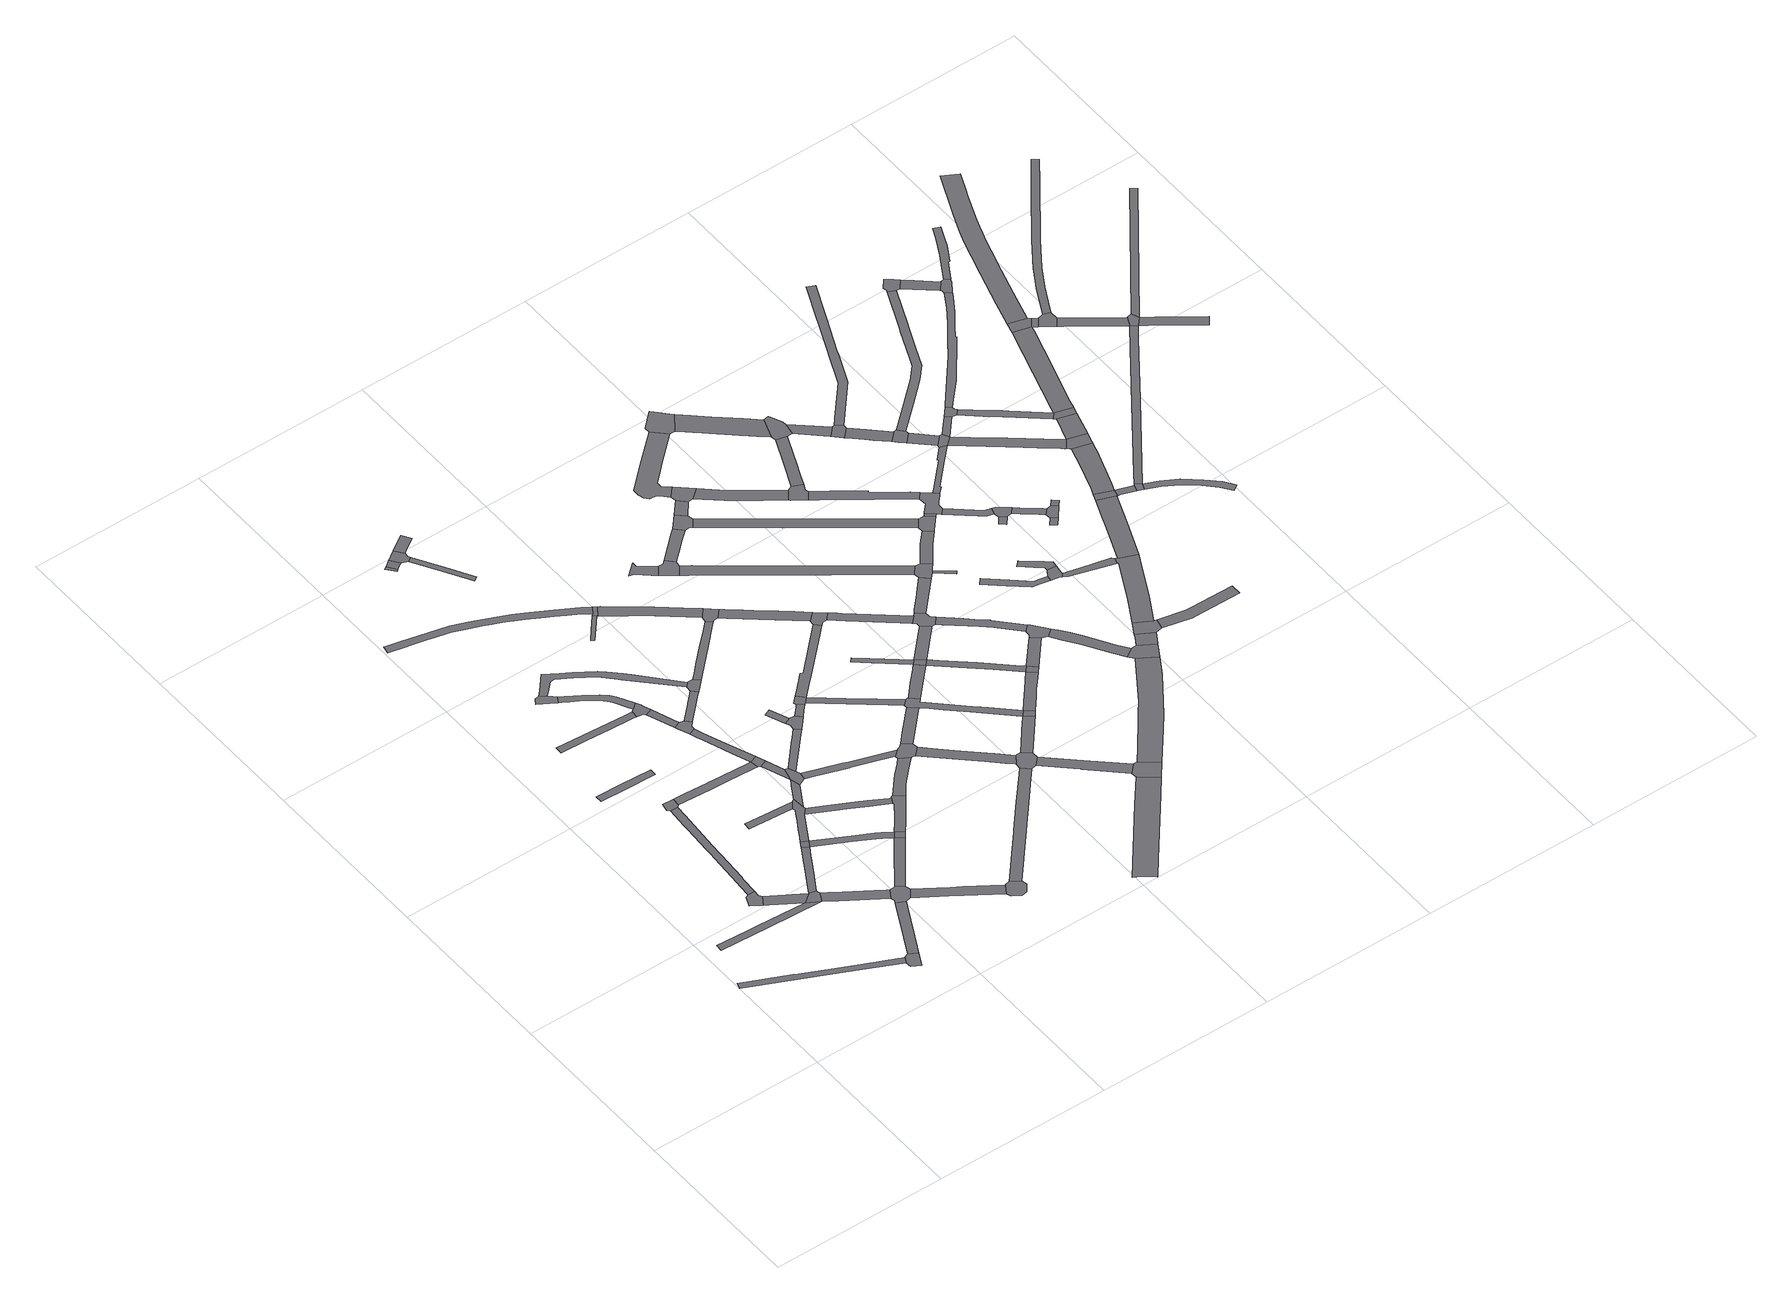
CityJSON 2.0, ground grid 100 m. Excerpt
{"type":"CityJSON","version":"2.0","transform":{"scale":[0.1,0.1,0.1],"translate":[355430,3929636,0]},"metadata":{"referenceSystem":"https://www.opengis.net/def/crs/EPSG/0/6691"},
"CityObjects":{
"road1":{"type":"Road","attributes":{"RoadStructureAttribute.sectionType":"1"},"geometry":[{"type":"MultiSurface","lod":"1","boundaries":[[[0,1,2,3,4,5,6,7,8,9,10,11,12,13]]]}]},
"road2":{"type":"Road","attributes":{"RoadStructureAttribute.sectionType":"1"},"geometry":[{"type":"MultiSurface","lod":"1","boundaries":[[[14,15,16,17,18,19,20,21,22]]]}]},
"road3":{"type":"Road","geometry":[{"type":"MultiSurface","lod":"1","boundaries":[[[23,24,25,26,27,28,29]]]}]},
"road4":{"type":"Road","attributes":{"RoadStructureAttribute.sectionType":"1"},"geometry":[{"type":"MultiSurface","lod":"1","boundaries":[[[30,31,14,32,33,34,23,29]]]}]},
"road5":{"type":"Road","geometry":[{"type":"MultiSurface","lod":"1","boundaries":[[[35,36,6,5,37,38,39]]]}]},
"road6":{"type":"Road","attributes":{"RoadStructureAttribute.sectionType":"1"},"geometry":[{"type":"MultiSurface","lod":"1","boundaries":[[[40,41,42,43,44,45,46,47,26,25,48,49,50,51,52,53,54]]]}]},
"road7":{"type":"Road","geometry":[{"type":"MultiSurface","lod":"1","boundaries":[[[55,56,32,14,22]]]}]},
"road8":{"type":"Road","attributes":{"RoadStructureAttribute.sectionType":"1"},"geometry":[{"type":"MultiSurface","lod":"1","boundaries":[[[57,58,59,60,61,62,63]]]}]},
"road9":{"type":"Road","geometry":[{"type":"MultiSurface","lod":"1","boundaries":[[[64,65,66,67,40,54]]]}]},
"road10":{"type":"Road","attributes":{"RoadStructureAttribute.sectionType":"1"},"geometry":[{"type":"MultiSurface","lod":"1","boundaries":[[[68,69,70,71,72,73,74,75,35,39]]]}]},
"road11":{"type":"Road","attributes":{"RoadStructureAttribute.sectionType":"1"},"geometry":[{"type":"MultiSurface","lod":"1","boundaries":[[[76,77,78,79,80,81,82,83,84,55,22]]]}]},
"road12":{"type":"Road","attributes":{"RoadStructureAttribute.sectionType":"1"},"geometry":[{"type":"MultiSurface","lod":"1","boundaries":[[[85,86,87,88,89,32,56,90,91,92,93,94,95]]]}]},
"road13":{"type":"Road","geometry":[{"type":"MultiSurface","lod":"1","boundaries":[[[96,97,85,95]]]}]},
"road14":{"type":"Road","geometry":[{"type":"MultiSurface","lod":"1","boundaries":[[[98,99,78,77,100,73,72,101,102,103,104]]]}]},
"road15":{"type":"Road","attributes":{"RoadStructureAttribute.sectionType":"1"},"geometry":[{"type":"MultiSurface","lod":"1","boundaries":[[[105,106,107,108,109,110,111,112,113,114,115]]]}]},
"road16":{"type":"Road","geometry":[{"type":"MultiSurface","lod":"1","boundaries":[[[116,117,118,119,120,121,122]]]}]},
"road17":{"type":"Road","attributes":{"RoadStructureAttribute.sectionType":"1"},"geometry":[{"type":"MultiSurface","lod":"1","boundaries":[[[123,124,125,126]]]}]},
"road18":{"type":"Road","attributes":{"RoadStructureAttribute.sectionType":"1"},"geometry":[{"type":"MultiSurface","lod":"1","boundaries":[[[127,128,129,130,131,132,133,134,135,136,137,138,139,140,141,65,64]]]}]},
"road19":{"type":"Road","geometry":[{"type":"MultiSurface","lod":"1","boundaries":[[[142,143,126,125,144,145,146,147,148,97,96,149,150,151,152]]]}]},
"road20":{"type":"Road","attributes":{"RoadStructureAttribute.sectionType":"1"},"geometry":[{"type":"MultiSurface","lod":"1","boundaries":[[[153,154,155,156,96,95,157,158,159,160]]]}]},
"road21":{"type":"Road","attributes":{"RoadStructureAttribute.sectionType":"1"},"geometry":[{"type":"MultiSurface","lod":"1","boundaries":[[[103,161,162,163,160,164,165,104]]]}]},
"road22":{"type":"Road","attributes":{"RoadStructureAttribute.sectionType":"1"},"geometry":[{"type":"MultiSurface","lod":"1","boundaries":[[[118,166,167,168,169,170,171,172,173,174,175,176,177,178,179,180,119]]]}]},
"road23":{"type":"Road","attributes":{"RoadStructureAttribute.sectionType":"1"},"geometry":[{"type":"MultiSurface","lod":"1","boundaries":[[[181,182,183,184,102,101,185,186,187]]]}]},
"road24":{"type":"Road","geometry":[{"type":"MultiSurface","lod":"1","boundaries":[[[188,189,190,191,192,143,142]]]}]},
"road25":{"type":"Road","geometry":[{"type":"MultiSurface","lod":"1","boundaries":[[[111,110,193,194,195,196,197,198,199,174,173]]]}]},
"road26":{"type":"Road","attributes":{"RoadStructureAttribute.sectionType":"1"},"geometry":[{"type":"MultiSurface","lod":"1","boundaries":[[[200,201,202,203,204,205,206,207,208,209,210,211,212,213,214,215,216,217,218,219,220,221,222,223,224,225,226,227,228,229,230,231,232,233]]]}]},
"road27":{"type":"Road","attributes":{"RoadStructureAttribute.sectionType":"1"},"geometry":[{"type":"MultiSurface","lod":"1","boundaries":[[[234,235,195,194,236,237,238]]]}]},
"road28":{"type":"Road","geometry":[{"type":"MultiSurface","lod":"1","boundaries":[[[239,240,241,238,237,242,243,244]]]}]},
"road29":{"type":"Road","attributes":{"RoadStructureAttribute.sectionType":"1"},"geometry":[{"type":"MultiSurface","lod":"1","boundaries":[[[243,245,246,247,248,134,249,250,251,252,244]]]}]},
"road30":{"type":"Road","attributes":{"RoadStructureAttribute.sectionType":"1"},"geometry":[{"type":"MultiSurface","lod":"1","boundaries":[[[120,253,254,255,256,257,258,259,260,261,262,263,264,265,266,267,268,269,270,121]]]}]},
"road31":{"type":"Road","attributes":{"RoadStructureAttribute.sectionType":"1"},"geometry":[{"type":"MultiSurface","lod":"1","boundaries":[[[271,272,273,274,275,189]]]}]},
"road32":{"type":"Road","geometry":[{"type":"MultiSurface","lod":"1","boundaries":[[[275,274,249,134,133]]]}]},
"road33":{"type":"Road","geometry":[{"type":"MultiSurface","lod":"1","boundaries":[[[276,277,278,279,280,281]]]}]},
"road34":{"type":"Road","geometry":[{"type":"MultiSurface","lod":"1","boundaries":[[[163,282,153,160]]]}]},
"road35":{"type":"Road","attributes":{"RoadStructureAttribute.sectionType":"1"},"geometry":[{"type":"MultiSurface","lod":"1","boundaries":[[[151,283,284,285,286,287,288,289,290,291,152]]]}]},
"road36":{"type":"Road","geometry":[{"type":"MultiSurface","lod":"1","boundaries":[[[292,271,189,188,293,294,295]]]}]},
"road37":{"type":"Road","attributes":{"RoadStructureAttribute.sectionType":"1"},"geometry":[{"type":"MultiSurface","lod":"1","boundaries":[[[280,296,297,281]]]}]},
"road38":{"type":"Road","geometry":[{"type":"MultiSurface","lod":"1","boundaries":[[[298,299,181,187,300,301,302,303]]]}]},
"road39":{"type":"Road","geometry":[{"type":"MultiSurface","lod":"1","boundaries":[[[304,297,296,305,306,307,308,309,310]]]}]},
"road40":{"type":"Road","attributes":{"RoadStructureAttribute.sectionType":"1"},"geometry":[{"type":"MultiSurface","lod":"1","boundaries":[[[240,311,312,313,314,315,316,317,241]]]}]},
"road41":{"type":"Road","geometry":[{"type":"MultiSurface","lod":"1","boundaries":[[[318,319,320,287,286,321,322,323,153,282,324,325,326,327]]]}]},
"road42":{"type":"Road","attributes":{"RoadStructureAttribute.sectionType":"1"},"geometry":[{"type":"MultiSurface","lod":"1","boundaries":[[[306,328,329,330,331,307]]]}]},
"road43":{"type":"Road","attributes":{"RoadStructureAttribute.sectionType":"1"},"geometry":[{"type":"MultiSurface","lod":"1","boundaries":[[[332,310,309,333,334,335]]]}]},
"road44":{"type":"Road","attributes":{"RoadStructureAttribute.sectionType":"1"},"geometry":[{"type":"MultiSurface","lod":"1","boundaries":[[[336,337,338,339,340,341,342,292,295]]]}]},
"road45":{"type":"Road","geometry":[{"type":"MultiSurface","lod":"1","boundaries":[[[262,261,314,313,343,344,345]]]}]},
"road46":{"type":"Road","attributes":{"RoadStructureAttribute.sectionType":"1"},"geometry":[{"type":"MultiSurface","lod":"1","boundaries":[[[346,347,348,349,294,293,350,351,352,353,354,355]]]}]},
"road47":{"type":"Road","geometry":[{"type":"MultiSurface","lod":"1","boundaries":[[[356,357,358,359,360,361]]]}]},
"road48":{"type":"Road","geometry":[{"type":"MultiSurface","lod":"1","boundaries":[[[362,363,364,365]]]}]},
"road49":{"type":"Road","geometry":[{"type":"MultiSurface","lod":"1","boundaries":[[[366,339,338,367,368,362,365]]]}]},
"road50":{"type":"Road","attributes":{"RoadStructureAttribute.sectionType":"1"},"geometry":[{"type":"MultiSurface","lod":"1","boundaries":[[[369,370,371,372,373,374,375,319,318]]]}]},
"road51":{"type":"Road","geometry":[{"type":"MultiSurface","lod":"1","boundaries":[[[376,200,233,356,361,377]]]}]},
"road52":{"type":"Road","attributes":{"RoadStructureAttribute.sectionType":"1"},"geometry":[{"type":"MultiSurface","lod":"1","boundaries":[[[378,379,368,367,380,381,382]]]}]},
"road53":{"type":"Road","attributes":{"RoadStructureAttribute.sectionType":"1"},"geometry":[{"type":"MultiSurface","lod":"1","boundaries":[[[383,384,385,386,387,388,389,390,391,392,393,394,395,396,299,298]]]}]},
"road54":{"type":"Road","attributes":{"RoadStructureAttribute.sectionType":"1"},"geometry":[{"type":"MultiSurface","lod":"1","boundaries":[[[344,397,398,399,400,401,402,403,404,405,345]]]}]},
"road55":{"type":"Road","geometry":[{"type":"MultiSurface","lod":"1","boundaries":[[[406,407,382,381,408,409]]]}]},
"road56":{"type":"Road","geometry":[{"type":"MultiSurface","lod":"1","boundaries":[[[355,372,371,410,411,412,413,414,415,416,346]]]}]},
"road57":{"type":"Road","attributes":{"RoadStructureAttribute.sectionType":"1"},"geometry":[{"type":"MultiSurface","lod":"1","boundaries":[[[417,418,419,420,421,422,423,424,425,426,427,376,377]]]}]},
"road58":{"type":"Road","attributes":{"RoadStructureAttribute.sectionType":"1"},"geometry":[{"type":"MultiSurface","lod":"1","boundaries":[[[408,428,429,430,431,432,433,434,409]]]}]},
"road59":{"type":"Road","attributes":{"RoadStructureAttribute.sectionType":"1"},"geometry":[{"type":"MultiSurface","lod":"1","boundaries":[[[435,436,437,438,439,440,413,412,441,442,443,444,445,446]]]}]},
"road60":{"type":"Road","geometry":[{"type":"MultiSurface","lod":"1","boundaries":[[[447,448,415,414,449,450]]]}]},
"road61":{"type":"Road","geometry":[{"type":"MultiSurface","lod":"1","boundaries":[[[420,419,401,400,451,452,453]]]}]},
"road62":{"type":"Road","attributes":{"RoadStructureAttribute.sectionType":"1"},"geometry":[{"type":"MultiSurface","lod":"1","boundaries":[[[454,455,456,457,458,459,460,461,462,463,464,406,409]]]}]},
"road63":{"type":"Road","attributes":{"RoadStructureAttribute.sectionType":"1"},"geometry":[{"type":"MultiSurface","lod":"1","boundaries":[[[465,466,467,468,469,470,471,472]]]}]},
"road64":{"type":"Road","attributes":{"function":"3","RoadStructureAttribute.sectionType":"1"},"geometry":[{"type":"MultiSurface","lod":"1","boundaries":[[[473,474,475,476,477,478,479,480,481]]]}]},
"road65":{"type":"Road","geometry":[{"type":"MultiSurface","lod":"1","boundaries":[[[445,388,387,482,483,484,485,446]]]}]},
"road66":{"type":"Road","geometry":[{"type":"MultiSurface","lod":"1","boundaries":[[[486,487,488,489,490,465,472]]]}]},
"road67":{"type":"Road","attributes":{"RoadStructureAttribute.sectionType":"1"},"geometry":[{"type":"MultiSurface","lod":"1","boundaries":[[[452,491,492,493,494,495,496,497,498,499,453]]]}]},
"road68":{"type":"Road","attributes":{"RoadStructureAttribute.sectionType":"1"},"geometry":[{"type":"MultiSurface","lod":"1","boundaries":[[[500,501,502,503,504,505,506,507,508,509,510,511,431,430,447,450]]]}]},
"road69":{"type":"Road","geometry":[{"type":"MultiSurface","lod":"1","boundaries":[[[512,513,514,511,510,515,516,517]]]}]},
"road70":{"type":"Road","attributes":{"RoadStructureAttribute.sectionType":"1"},"geometry":[{"type":"MultiSurface","lod":"1","boundaries":[[[518,519,520,521,522,517]]]}]},
"road71":{"type":"Road","attributes":{"RoadStructureAttribute.sectionType":"1"},"geometry":[{"type":"MultiSurface","lod":"1","boundaries":[[[523,524,483,482,525,526,527]]]}]},
"road72":{"type":"Road","attributes":{"RoadStructureAttribute.sectionType":"1"},"geometry":[{"type":"MultiSurface","lod":"1","boundaries":[[[503,528,529,530,485,484,531,532]]]}]},
"road73":{"type":"Road","attributes":{"RoadStructureAttribute.sectionType":"1"},"geometry":[{"type":"MultiSurface","lod":"1","boundaries":[[[488,533,534,535,536,537,538,489]]]}]},
"road74":{"type":"Road","geometry":[{"type":"MultiSurface","lod":"1","boundaries":[[[457,539,540,541,542,494,493,458]]]}]},
"road75":{"type":"Road","geometry":[{"type":"MultiSurface","lod":"1","boundaries":[[[516,543,518,517]]]}]},
"road76":{"type":"Road","geometry":[{"type":"MultiSurface","lod":"1","boundaries":[[[544,504,503,532]]]}]},
"road77":{"type":"Road","geometry":[{"type":"MultiSurface","lod":"1","boundaries":[[[545,523,527,476,475,546]]]}]},
"road78":{"type":"Road","geometry":[{"type":"MultiSurface","lod":"1","boundaries":[[[537,536,547,548,549,550,551]]]}]},
"road79":{"type":"Road","attributes":{"RoadStructureAttribute.sectionType":"1"},"geometry":[{"type":"MultiSurface","lod":"1","boundaries":[[[552,553,542,541,554,555,556,557,558]]]}]},
"road80":{"type":"Road","attributes":{"RoadStructureAttribute.sectionType":"1"},"geometry":[{"type":"MultiSurface","lod":"1","boundaries":[[[559,560,518,543,561,562,563,564]]]}]},
"road81":{"type":"Road","attributes":{"RoadStructureAttribute.sectionType":"1"},"geometry":[{"type":"MultiSurface","lod":"1","boundaries":[[[565,566,567,568,569,570,571,543,516]]]}]},
"road82":{"type":"Road","attributes":{"RoadStructureAttribute.sectionType":"1"},"geometry":[{"type":"MultiSurface","lod":"1","boundaries":[[[572,573,574,575,576,577,578,487,486,579,580,581,582,583,584,585,586,587]]]}]},
"road83":{"type":"Road","attributes":{"RoadStructureAttribute.sectionType":"1"},"geometry":[{"type":"MultiSurface","lod":"1","boundaries":[[[544,588,589,590,591,592,567,593,594,504]]]}]},
"road84":{"type":"Road","attributes":{"RoadStructureAttribute.sectionType":"1"},"geometry":[{"type":"MultiSurface","lod":"1","boundaries":[[[595,551,550,596]]]}]},
"road85":{"type":"Road","geometry":[{"type":"MultiSurface","lod":"1","boundaries":[[[557,597,564,563,598,599,600,601,602,558]]]}]},
"road86":{"type":"Road","geometry":[{"type":"MultiSurface","lod":"1","boundaries":[[[603,604,605,606,595,596]]]}]},
"road87":{"type":"Road","geometry":[{"type":"MultiSurface","lod":"1","boundaries":[[[568,567,592,607]]]}]},
"road88":{"type":"Road","attributes":{"RoadStructureAttribute.sectionType":"1"},"geometry":[{"type":"MultiSurface","lod":"1","boundaries":[[[605,608,609,610,611,612,613,614,615,616,617,618,619,620,621,622,623,624,606]]]}]},
"road89":{"type":"Road","attributes":{"RoadStructureAttribute.sectionType":"1"},"geometry":[{"type":"MultiSurface","lod":"1","boundaries":[[[601,625,626,627,628,629,602]]]}]},
"road90":{"type":"Road","attributes":{"RoadStructureAttribute.sectionType":"1"},"geometry":[{"type":"MultiSurface","lod":"1","boundaries":[[[630,631,632,568,607]]]}]},
"road91":{"type":"Road","attributes":{"RoadStructureAttribute.sectionType":"1"},"geometry":[{"type":"MultiSurface","lod":"1","boundaries":[[[633,634,635,636,637,599,598,638,639,640,641,642,643,644]]]}]},
"road92":{"type":"Road","attributes":{"function":"3","RoadStructureAttribute.sectionType":"1"},"geometry":[{"type":"MultiSurface","lod":"1","boundaries":[[[645,646,647,648,649,650,651,652,653,654,545,546]]]}]},
"road93":{"type":"Road","attributes":{"RoadStructureAttribute.sectionType":"1"},"geometry":[{"type":"MultiSurface","lod":"1","boundaries":[[[655,656,657,658,659,660,604,603,661,662,663,664,665]]]}]},
"road94":{"type":"Road","attributes":{"RoadStructureAttribute.sectionType":"1"},"geometry":[{"type":"MultiSurface","lod":"1","boundaries":[[[666,667,668,549,548,669,670,671,672]]]}]},
"road95":{"type":"Road","geometry":[{"type":"MultiSurface","lod":"1","boundaries":[[[673,674,631,630,675,676,677,633,644]]]}]},
"road96":{"type":"Road","geometry":[{"type":"MultiSurface","lod":"1","boundaries":[[[626,625,678,679,680,681,682,572,587]]]}]},
"road97":{"type":"Road","geometry":[{"type":"MultiSurface","lod":"1","boundaries":[[[678,683,684,679]]]}]},
"road98":{"type":"Road","geometry":[{"type":"MultiSurface","lod":"1","boundaries":[[[685,686,687,655,665,688,689,690]]]}]},
"road99":{"type":"Road","geometry":[{"type":"MultiSurface","lod":"1","boundaries":[[[615,614,691,692,693,694,695,696,697]]]}]},
"road100":{"type":"Road","attributes":{"RoadStructureAttribute.sectionType":"1"},"geometry":[{"type":"MultiSurface","lod":"1","boundaries":[[[698,699,700,701,702,676,675,703,704,705,706,707]]]}]},
"road101":{"type":"Road","attributes":{"RoadStructureAttribute.sectionType":"1"},"geometry":[{"type":"MultiSurface","lod":"1","boundaries":[[[708,709,710,711,682,681,712,713,714,715,716,717]]]}]},
"road102":{"type":"Road","geometry":[{"type":"MultiSurface","lod":"1","boundaries":[[[706,650,649,718,719,720,707]]]}]},
"road103":{"type":"Road","attributes":{"RoadStructureAttribute.sectionType":"1"},"geometry":[{"type":"MultiSurface","lod":"1","boundaries":[[[721,722,723,724,725,726,727,728,729,730]]]}]},
"road104":{"type":"Road","attributes":{"RoadStructureAttribute.sectionType":"1"},"geometry":[{"type":"MultiSurface","lod":"1","boundaries":[[[691,731,732,733,734,735,736,737,738,739,740,741,742,743,744,745,746,747,748,692]]]}]},
"road105":{"type":"Road","attributes":{"RoadStructureAttribute.sectionType":"1"},"geometry":[{"type":"MultiSurface","lod":"1","boundaries":[[[749,750,687,686,751,752,753,754,755]]]}]},
"road106":{"type":"Road","attributes":{"RoadStructureAttribute.sectionType":"1"},"geometry":[{"type":"MultiSurface","lod":"1","boundaries":[[[689,756,757,758,759,760,761,762,763,764,765,690]]]}]},
"road107":{"type":"Road","attributes":{"function":"3","RoadStructureAttribute.sectionType":"1"},"geometry":[{"type":"MultiSurface","lod":"1","boundaries":[[[766,767,768,769,719,718]]]}]},
"road108":{"type":"Road","geometry":[{"type":"MultiSurface","lod":"1","boundaries":[[[671,717,716,770,771,772,773,672]]]}]},
"road109":{"type":"Road","geometry":[{"type":"MultiSurface","lod":"1","boundaries":[[[774,775,772,771]]]}]},
"road110":{"type":"Road","geometry":[{"type":"MultiSurface","lod":"1","boundaries":[[[776,768,767,777,778,779]]]}]},
"road111":{"type":"Road","attributes":{"RoadStructureAttribute.sectionType":"1"},"geometry":[{"type":"MultiSurface","lod":"1","boundaries":[[[780,781,782,783,784,785,786,787,788,789,790]]]}]},
"road112":{"type":"Road","geometry":[{"type":"MultiSurface","lod":"1","boundaries":[[[791,790,789,721,730,792,793,794,795]]]}]},
"road113":{"type":"Road","geometry":[{"type":"MultiSurface","lod":"1","boundaries":[[[796,797,798,799,742,741,755,754]]]}]},
"road114":{"type":"Road","attributes":{"RoadStructureAttribute.sectionType":"1"},"geometry":[{"type":"MultiSurface","lod":"1","boundaries":[[[800,759,758,801,802,775,774,803,804,805,806,807,808,809,810,811,812]]]}]},
"road115":{"type":"Road","attributes":{"RoadStructureAttribute.sectionType":"1"},"geometry":[{"type":"MultiSurface","lod":"1","boundaries":[[[813,814,815,805,804,816,817,818,819]]]}]},
"road116":{"type":"Road","attributes":{"RoadStructureAttribute.sectionType":"1"},"geometry":[{"type":"MultiSurface","lod":"1","boundaries":[[[797,796,820,821]]]}]},
"road117":{"type":"Road","geometry":[{"type":"MultiSurface","lod":"1","boundaries":[[[794,822,823,824,825,826,795]]]}]},
"road118":{"type":"Road","geometry":[{"type":"MultiSurface","lod":"1","boundaries":[[[827,828,829,830]]]}]},
"road119":{"type":"Road","attributes":{"function":"3","RoadStructureAttribute.sectionType":"1"},"geometry":[{"type":"MultiSurface","lod":"1","boundaries":[[[831,832,833,834,835,824,823,836,837,838,776,779]]]}]},
"road120":{"type":"Road","geometry":[{"type":"MultiSurface","lod":"1","boundaries":[[[821,820,839,840,841,842]]]}]},
"road121":{"type":"Road","geometry":[{"type":"MultiSurface","lod":"1","boundaries":[[[827,830,843,844,845,846,813,819]]]}]},
"road122":{"type":"Road","attributes":{"RoadStructureAttribute.sectionType":"1"},"geometry":[{"type":"MultiSurface","lod":"1","boundaries":[[[847,848,849,850,851,852,778,777]]]}]},
"road123":{"type":"Road","attributes":{"RoadStructureAttribute.sectionType":"1"},"geometry":[{"type":"MultiSurface","lod":"1","boundaries":[[[853,840,839,854,855,856,857,858]]]}]},
"road124":{"type":"Road","attributes":{"RoadStructureAttribute.sectionType":"1"},"geometry":[{"type":"MultiSurface","lod":"1","boundaries":[[[859,860,861,862,863,812,811,864,865,866,867,868]]]}]},
"road125":{"type":"Road","attributes":{"RoadStructureAttribute.sectionType":"1"},"geometry":[{"type":"MultiSurface","lod":"1","boundaries":[[[869,870,871,872,873,874,845,844]]]}]},
"road126":{"type":"Road","geometry":[{"type":"MultiSurface","lod":"1","boundaries":[[[875,876,877,878]]]}]},
"road127":{"type":"Road","geometry":[{"type":"MultiSurface","lod":"1","boundaries":[[[879,858,857,880,881,882,883]]]}]},
"road128":{"type":"Road","geometry":[{"type":"MultiSurface","lod":"1","boundaries":[[[884,872,871,878,877,885]]]}]},
"road129":{"type":"Road","attributes":{"RoadStructureAttribute.sectionType":"1"},"geometry":[{"type":"MultiSurface","lod":"1","boundaries":[[[886,882,881,887]]]}]},
"road130":{"type":"Road","geometry":[{"type":"MultiSurface","lod":"1","boundaries":[[[888,889,884,885]]]}]},
"road131":{"type":"Road","geometry":[{"type":"MultiSurface","lod":"1","boundaries":[[[890,859,868,891,892,886,887]]]}]},
"road132":{"type":"Road","attributes":{"function":"3","RoadStructureAttribute.sectionType":"1"},"geometry":[{"type":"MultiSurface","lod":"1","boundaries":[[[834,893,894,895,896,897,835]]]}]},
"road133":{"type":"Road","attributes":{"RoadStructureAttribute.sectionType":"1"},"geometry":[{"type":"MultiSurface","lod":"1","boundaries":[[[898,899,892,891,900]]]}]},
"road134":{"type":"Road","attributes":{"RoadStructureAttribute.sectionType":"1"},"geometry":[{"type":"MultiSurface","lod":"1","boundaries":[[[901,902,903,904,905,906,907,842,841,908,909,910,911,912,913]]]}]},
"road135":{"type":"Road","geometry":[{"type":"MultiSurface","lod":"1","boundaries":[[[914,895,894,915,916,917]]]}]},
"road136":{"type":"Road","attributes":{"RoadStructureAttribute.sectionType":"1"},"geometry":[{"type":"MultiSurface","lod":"1","boundaries":[[[918,919,920,921,922,923,924,925,926,927,928,929,930,931,891,868]]]}]},
"road137":{"type":"Road","geometry":[{"type":"MultiSurface","lod":"1","boundaries":[[[932,933,934,898,900,935,936]]]}]},
"road138":{"type":"Road","attributes":{"RoadStructureAttribute.sectionType":"1"},"geometry":[{"type":"MultiSurface","lod":"1","boundaries":[[[937,916,915,938,939,940]]]}]},
"road139":{"type":"Road","attributes":{"function":"3","RoadStructureAttribute.sectionType":"1"},"geometry":[{"type":"MultiSurface","lod":"1","boundaries":[[[941,942,943,944,917,916,945,946,947,948]]]}]},
"road140":{"type":"Road","attributes":{"RoadStructureAttribute.sectionType":"1"},"geometry":[{"type":"MultiSurface","lod":"1","boundaries":[[[949,950,951,952,953,954,955,956,957,958,959,960,961,962,963,964,965,966,967,968,969,879,883]]]}]},
"road141":{"type":"Road","geometry":[{"type":"MultiSurface","lod":"1","boundaries":[[[970,940,939,971,972,973,974]]]}]},
"road142":{"type":"Road","attributes":{"RoadStructureAttribute.sectionType":"1"},"geometry":[{"type":"MultiSurface","lod":"1","boundaries":[[[975,976,977,978,979,936,935,980,981,982,983]]]}]},
"road143":{"type":"Road","geometry":[{"type":"MultiSurface","lod":"1","boundaries":[[[984,985,926,925,986,941,948]]]}]},
"road144":{"type":"Road","attributes":{"function":"3","RoadStructureAttribute.sectionType":"1"},"geometry":[{"type":"MultiSurface","lod":"1","boundaries":[[[987,988,989,990,991,926,985]]]}]},
"road145":{"type":"Road","attributes":{"RoadStructureAttribute.sectionType":"1"},"geometry":[{"type":"MultiSurface","lod":"1","boundaries":[[[973,992,993,994,995,996,997,998,999,1000,1001,974]]]}]},
"road146":{"type":"Road","geometry":[{"type":"MultiSurface","lod":"1","boundaries":[[[990,989,1002,975,983]]]}]},
"road147":{"type":"Road","attributes":{"RoadStructureAttribute.sectionType":"1"},"geometry":[{"type":"MultiSurface","lod":"1","boundaries":[[[933,1003,1004,1005,1006,1007,1008,1009,1010,1011,1012,1013,1014,1015,1016,1017,1018,934]]]}]},
"road148":{"type":"Road","attributes":{"function":"3","RoadStructureAttribute.sectionType":"1"},"geometry":[{"type":"MultiSurface","lod":"1","boundaries":[[[1019,1020,1021,1022,1023,1024,975,1002,1025,1026,1027,1020,1028,1029]]]}]},
"road149":{"type":"Road","geometry":[{"type":"MultiSurface","lod":"1","boundaries":[[[958,1030,1031,1032,1033,1034,1035,1036,959]]]}]},
"road150":{"type":"Road","attributes":{"RoadStructureAttribute.sectionType":"1"},"geometry":[{"type":"MultiSurface","lod":"1","boundaries":[[[1037,1038,1039,1040,1041,1042,1043,970,974]]]}]},
"road151":{"type":"Road","attributes":{"RoadStructureAttribute.sectionType":"1"},"geometry":[{"type":"MultiSurface","lod":"1","boundaries":[[[1044,1031,1030,1045,1046,1047,1048]]]}]},
"road152":{"type":"Road","geometry":[{"type":"MultiSurface","lod":"1","boundaries":[[[1049,1048,1047,1050,1051,1012,1011,1052,1053,1054]]]}]},
"road153":{"type":"Road","geometry":[{"type":"MultiSurface","lod":"1","boundaries":[[[1055,1056,1021,1020,1019]]]}]},
"road154":{"type":"Road","geometry":[{"type":"MultiSurface","lod":"1","boundaries":[[[1028,1057,1058,1059,1060,1029]]]}]},
"road155":{"type":"Road","attributes":{"RoadStructureAttribute.sectionType":"1"},"geometry":[{"type":"MultiSurface","lod":"1","boundaries":[[[1061,1062,1063,1064,1065,1066,1067,1068,1069,1070,1049,1054]]]}]},
"road156":{"type":"Road","attributes":{"RoadStructureAttribute.sectionType":"1"},"geometry":[{"type":"MultiSurface","lod":"1","boundaries":[[[1071,1058,1057,1072,1040,1073]]]}]},
"road157":{"type":"Road","attributes":{"function":"3","RoadStructureAttribute.sectionType":"1"},"geometry":[{"type":"MultiSurface","lod":"1","boundaries":[[[1074,1075,1076,1077,1078,1079,1080,1081,1082,1083,1084,1056,1055,1085,1086,1087,1088,1089,1090,1091,1092,1093,1094,1095,1096,1097,1098,1099]]]}]},
"road158":{"type":"Road","geometry":[{"type":"MultiSurface","lod":"1","boundaries":[[[1040,1039,1100,1101,1073]]]}]},
"road159":{"type":"Road","attributes":{"RoadStructureAttribute.sectionType":"1"},"geometry":[{"type":"MultiSurface","lod":"1","boundaries":[[[1039,1102,1103,1104,1105,1100]]]}]},
"road160":{"type":"Road","attributes":{"RoadStructureAttribute.sectionType":"1"},"geometry":[{"type":"MultiSurface","lod":"1","boundaries":[[[1106,1107,1108,1109,1110,1111,1112,1060,1059,1113,1114,1115,1116,1117,1118]]]}]},
"road161":{"type":"Road","attributes":{"RoadStructureAttribute.sectionType":"1"},"geometry":[{"type":"MultiSurface","lod":"1","boundaries":[[[1100,1119,1120,1101]]]}]}
},
"vertices":[
[4,631,0],[279,502,0],[309,487,0],[395,447,0],[574,363,0],[756,278,0],[772,311,0],[748,323,0],[743,325,0],[590,397,0],[414,479,0],[278,543,0],[268,548,0],[14,666,0],
[611,903,0],[336,918,0],[275,921,0],[141,928,0],[91,931,0],[89,891,0],[275,881,0],[363,877,0],[680,860,0],
[470,1064,0],[460,1082,0],[462,1112,0],[422,1115,0],[404,1105,0],[380,1049,0],[438,1013,0],
[463,997,0],[537,950,0],[663,943,0],[594,986,0],[569,1002,0],
[798,321,0],[773,311,0],[759,245,0],[808,219,0],[848,295,0],
[465,1798,0],[458,1681,0],[457,1649,0],[447,1486,0],[445,1450,0],[442,1411,0],[428,1215,0],[426,1182,0],[468,1213,0],[469,1230,0],[481,1409,0],[483,1436,0],[489,1528,0],[504,1737,0],[508,1798,0],
[708,913,0],[703,934,0],
[381,2049,0],[557,2042,0],[558,2082,0],[387,2089,0],[386,2089,0],[235,2095,0],[234,2055,0],
[520,1808,0],[523,1854,0],[463,1858,0],[452,1813,0],
[867,332,0],[900,397,0],[998,586,0],[1000,590,0],[1011,611,0],[962,637,0],[851,422,0],[824,370,0],
[749,814,0],[962,673,0],[994,723,0],[981,732,0],[932,765,0],[845,823,0],[802,851,0],[769,872,0],[742,890,0],
[823,1214,0],[792,1162,0],[790,1159,0],[752,1093,0],[684,979,0],[729,975,0],[754,1016,0],[757,1023,0],[819,1128,0],[826,1139,0],[858,1193,0],
[879,1228,0],[844,1249,0],
[1023,724,0],[995,723,0],[969,650,0],[1040,619,0],[1077,668,0],[1068,695,0],[1026,727,0],
[280,2438,0],[429,2429,0],[568,2421,0],[693,2413,0],[706,2413,0],[723,2411,0],[726,2451,0],[689,2453,0],[541,2462,0],[434,2469,0],[280,2479,0],
[380,2775,0],[467,2723,0],[474,2719,0],[495,2754,0],[459,2788,0],[426,2812,0],[400,2809,0],
[701,1510,0],[699,1470,0],[948,1453,0],[977,1491,0],
[559,1806,0],[714,1797,0],[730,1796,0],[760,1795,0],[809,1792,0],[961,1784,0],[987,1782,0],[980,1828,0],[973,1829,0],[965,1829,0],[811,1838,0],[761,1841,0],[730,1842,0],[725,1842,0],[595,1850,0],
[998,1429,0],[993,1499,0],[956,1438,0],[934,1399,0],[928,1390,0],[877,1304,0],[872,1296,0],[911,1282,0],[963,1370,0],[973,1387,0],[1002,1416,0],
[1250,1024,0],[1199,1058,0],[1172,1076,0],[1069,1129,0],[1047,1096,0],[1152,1041,0],[1177,1024,0],[1225,992,0],
[1239,921,0],[1258,947,0],[1268,959,0],[1177,929,0],[1174,925,0],
[506,2701,0],[522,2691,0],[563,2667,0],[642,2610,0],[673,2581,0],[690,2560,0],[731,2482,0],[740,2465,0],[773,2492,0],[769,2499,0],[724,2579,0],[703,2607,0],[669,2639,0],[598,2690,0],[525,2735,0],
[1465,410,0],[1293,524,0],[1269,540,0],[1243,557,0],[1237,491,0],[1260,475,0],[1431,359,0],
[1076,1559,0],[1062,1617,0],[1059,1611,0],[1049,1593,0],[1042,1582,0],
[755,2408,0],[767,2393,0],[807,2408,0],[797,2435,0],[793,2448,0],[789,2458,0],[787,2462,0],
[1002,3140,0],[957,3171,0],[865,3221,0],[840,3235,0],[778,3271,0],[713,3306,0],[660,3336,0],[604,3361,0],[538,3390,0],[459,3423,0],[369,3457,0],[206,3496,0],[112,3517,0],[42,3533,0],[24,3537,0],[15,3494,0],[120,3471,0],[126,3470,0],[220,3448,0],[256,3440,0],[345,3419,0],[428,3388,0],[495,3361,0],[539,3343,0],[586,3321,0],[620,3304,0],[641,3294,0],[688,3270,0],[756,3232,0],[777,3219,0],[813,3200,0],[867,3169,0],[931,3132,0],[975,3101,0],
[852,2287,0],[833,2339,0],[768,2392,0],[826,2240,0],[865,2255,0],
[895,2196,0],[918,2219,0],[890,2248,0],[832,2224,0],[856,2161,0],[895,2175,0],
[873,2116,0],[873,2114,0],[909,2018,0],[943,1927,0],[1021,1844,0],[981,1949,0],[967,1986,0],[913,2126,0],
[493,2821,0],[529,2856,0],[555,2857,0],[582,2841,0],[635,2808,0],[734,2742,0],[807,2667,0],[816,2657,0],[1041,2427,0],[1059,2449,0],[876,2657,0],[846,2687,0],[788,2744,0],[758,2774,0],[656,2842,0],[601,2876,0],[524,2923,0],[452,2839,0],
[1080,1690,0],[1067,1725,0],[1053,1760,0],[1042,1790,0],[1002,1775,0],
[349,3958,0],[350,3956,0],[388,3909,0],[395,3914,0],[400,3918,0],[365,3967,0],
[1293,991,0],
[1177,1280,0],[1258,1238,0],[1308,1212,0],[1361,1184,0],[1379,1218,0],[1371,1222,0],[1277,1273,0],[1202,1312,0],[1030,1402,0],
[1099,1685,0],[1118,1578,0],[1124,1620,0],[1116,1643,0],
[437,3944,0],[402,3994,0],
[1545,382,0],[1495,417,0],[1440,331,0],[1488,303,0],[1517,307,0],[1552,350,0],
[424,4009,0],[443,3942,0],[473,3929,0],[499,3944,0],[491,3958,0],[494,3984,0],[459,4033,0],
[1000,2300,0],[1050,2349,0],[1065,2364,0],[1036,2393,0],[1009,2366,0],[976,2333,0],[971,2328,0],
[1443,1188,0],[1394,1227,0],[1384,1225,0],[1369,1180,0],[1312,1103,0],[1291,1076,0],[1334,1043,0],[1362,1080,0],[1403,1135,0],[1410,1144,0],
[565,3773,0],[650,3628,0],[676,3643,0],[591,3788,0],
[472,4043,0],[507,3994,0],[584,4044,0],[551,4095,0],
[1269,1809,0],[1272,1813,0],[1311,1855,0],[1281,1883,0],[1239,1837,0],[1236,1833,0],[1232,1829,0],
[1088,2386,0],[1124,2421,0],[1094,2448,0],
[1600,1462,0],[1424,1520,0],[1365,1539,0],[1336,1549,0],[1165,1563,0],[1342,1505,0],[1343,1505,0],[1462,1466,0],[1543,1440,0],[1564,1432,0],
[966,3091,0],[901,3014,0],[858,2964,0],[873,2951,0],[925,3010,0],[982,3077,0],
[1310,1953,0],[1266,2056,0],[1230,2040,0],[1274,1938,0],
[1286,1909,0],[1371,1920,0],[1341,1948,0],
[1491,1251,0],[1568,1328,0],[1622,1379,0],[1568,1414,0],[1541,1386,0],[1498,1343,0],[1490,1337,0],
[1022,3126,0],[987,3075,0],
[1394,2006,0],[1383,1994,0],[1397,1949,0],[1427,1981,0],[1395,2007,0],
[1769,642,0],[1796,674,0],[1894,786,0],[1976,882,0],[2045,961,0],[2003,1003,0],[1972,968,0],[1848,827,0],[1750,712,0],[1722,680,0],[1720,678,0],[1714,670,0],[1593,530,0],[1537,465,0],
[1150,2447,0],[1290,2583,0],[1390,2681,0],[1410,2700,0],[1382,2729,0],[1333,2681,0],[1261,2612,0],[1168,2521,0],[1125,2479,0],
[1425,2056,0],[1389,2021,0],[1437,1990,0],[1463,2016,0],
[1623,1380,0],[1635,1378,0],[1644,1376,0],[1689,1418,0],[1685,1447,0],[1641,1488,0],[1627,1474,0],
[1105,2985,0],[1209,2905,0],[1387,2758,0],[1426,2804,0],[1403,2824,0],[1243,2955,0],[1226,2968,0],[1139,3037,0],[1124,3049,0],[1053,3103,0],[1034,3118,0],
[1671,1798,0],[1694,1779,0],[1810,1684,0],[1840,1711,0],[1729,1800,0],[1708,1817,0],[1611,1896,0],
[1963,1157,0],[1936,1183,0],[1914,1204,0],[1865,1250,0],[1819,1293,0],[1740,1369,0],[1778,1249,0],[1825,1205,0],[1895,1140,0],[1967,1070,0],[2005,1033,0],[2040,1083,0],
[1811,1665,0],[1691,1541,0],[1741,1505,0],[1858,1628,0],
[1415,2706,0],[1446,2709,0],[1485,2754,0],
[1534,2085,0],[1562,2111,0],[1770,2312,0],[1819,2361,0],[1790,2391,0],[1549,2156,0],[1538,2164,0],[1529,2156,0],[1488,2117,0],[1485,2114,0],[1465,2095,0],
[1426,3166,0],[1370,3206,0],[1339,3231,0],[1341,3261,0],[1271,3200,0],[1299,3191,0],[1364,3137,0],[1390,3117,0],
[2167,99,0],[2441,440,0],[2515,533,0],[2420,610,0],[2337,509,0],[2300,463,0],[1989,76,0],[2027,53,0],[2090,3,0],
[2075,967,0],[2115,1011,0],[2115,1045,0],[2070,1084,0],
[1472,3055,0],[1510,3106,0],[1513,3136,0],[1473,3180,0],[1456,3165,0],
[1481,2680,0],[1661,2530,0],[1793,2420,0],[1836,2462,0],[1770,2518,0],[1709,2568,0],[1654,2613,0],[1576,2679,0],[1506,2736,0],
[1897,1591,0],[1946,1543,0],[2043,1451,0],[2227,1275,0],[2253,1306,0],[2128,1425,0],[2102,1450,0],[2070,1480,0],[1886,1656,0],[1891,1662,0],[1900,1671,0],[1856,1712,0],
[1989,1852,0],[1927,1788,0],[1866,1722,0],[1972,1746,0],[2060,1838,0],[2015,1880,0],
[2035,1901,0],[1868,2042,0],[1801,2099,0],[1781,2078,0],[1860,2011,0],
[2461,689,0],[2280,858,0],[2235,816,0],[2241,811,0],[2417,643,0],
[2215,1260,0],[2200,1242,0],[2159,1193,0],[2246,1203,0],[2276,1239,0],
[1589,3204,0],[1624,3235,0],[1655,3261,0],[1680,3282,0],[1637,3327,0],[1612,3305,0],
[1825,2366,0],[1831,2373,0],[1860,2376,0],[1893,2415,0],
[2087,1867,0],
[2299,1267,0],
[2485,690,0],[2580,614,0],
[1709,3283,0],[1720,3275,0],[1757,3323,0],[1750,3353,0],[1699,3398,0],
[1946,2370,0],[1929,2385,0],[1933,2314,0],[2084,2186,0],[2092,2180,0],[2179,2106,0],[2216,2143,0],
[2189,2061,0],[2046,1913,0],[2089,1869,0],[2237,2023,0],[2243,2030,0],[2197,2068,0],
[2242,1672,0],[2306,1614,0],[2423,1507,0],[2449,1538,0],[2408,1575,0],[2269,1702,0],[2129,1829,0],
[2428,2411,0],[2179,2600,0],[2117,2647,0],[2029,2714,0],[1957,2768,0],[1799,2888,0],[1560,3070,0],[1508,3028,0],[1671,2906,0],[1908,2728,0],[2013,2649,0],[2065,2610,0],[2142,2552,0],[2143,2552,0],[2224,2491,0],[2390,2365,0],
[2332,1306,0],[2360,1340,0],[2391,1380,0],[2444,1440,0],[2468,1468,0],[2348,1419,0],[2320,1386,0],
[1766,3474,0],[1810,3428,0],
[2198,2089,0],[2264,2032,0],[2298,2070,0],[2277,2088,0],[2273,2119,0],[2231,2158,0],
[1839,3432,0],[1895,3477,0],[1808,3555,0],[1761,3504,0],
[2493,1496,0],
[1765,3593,0],[1766,3603,0],[1766,3623,0],[1804,3658,0],[1849,3699,0],[1861,3711,0],[2018,3852,0],[1944,3924,0],[1794,3789,0],[1643,3651,0],[1643,3627,0],[1643,3621,0],[1644,3614,0],[1650,3580,0],[1671,3556,0],[1709,3556,0],[1725,3542,0],
[2439,2293,0],[2393,2336,0],[2323,2257,0],[2316,2249,0],[2245,2174,0],
[2621,1646,0],[2576,1684,0],[2556,1661,0],
[2622,1759,0],[2498,1892,0],[2497,1893,0],[2439,1945,0],[2399,1981,0],[2290,2010,0],[2387,1928,0],[2431,1890,0],[2457,1866,0],[2468,1857,0],[2493,1829,0],[2588,1727,0],
[2723,791,0],[2783,866,0],[2943,1091,0],[2955,1110,0],[3005,1194,0],[2903,1256,0],[2739,1013,0],[2693,954,0],[2658,908,0],[2547,768,0],
[2245,3196,0],[2219,3216,0],[2186,3241,0],[2174,3250,0],[2091,3313,0],[2005,3378,0],[1957,3327,0],[2036,3269,0],[2085,3231,0],[2106,3215,0],[2205,3142,0],
[2428,2814,0],[2196,2990,0],[2076,3081,0],[2071,3008,0],[2154,2946,0],[2598,2609,0],[2634,2657,0],
[2588,1697,0],[2581,1689,0],[2655,1634,0],[2697,1668,0],[2632,1748,0],
[2465,2320,0],[2477,2335,0],[2485,2345,0],[2505,2370,0],[2457,2406,0],
[2557,2244,0],[2570,2260,0],
[2314,3149,0],[2329,3182,0],[2273,3206,0],[2215,3134,0],[2283,3084,0],[2318,3131,0],
[2047,3852,0],[2115,3946,0],[2097,3964,0],[2072,3989,0],[2044,4018,0],[2028,4034,0],[1945,3954,0],
[2885,1389,0],[2797,1529,0],[2757,1590,0],[2736,1621,0],[2719,1641,0],[2693,1577,0],[2750,1492,0],[2836,1356,0],[2880,1289,0],[2930,1323,0],
[2536,2510,0],[2531,2503,0],[2526,2497,0],[2459,2409,0],[2538,2413,0],[2576,2463,0],[2580,2467,0],[2586,2475,0],[2644,2541,0],[2601,2579,0],
[3051,1269,0],[2960,1324,0],[2953,1324,0],
[2902,1961,0],[2853,1970,0],[2828,1975,0],[2736,2055,0],[2630,2148,0],[2604,2118,0],[2702,2032,0],[2796,1950,0],[2841,1942,0],[2896,1931,0],
[2066,3835,0],[2086,3816,0],[2113,3791,0],[2119,3786,0],[2148,3759,0],[2174,3736,0],[2285,3637,0],[2287,3635,0],[2348,3581,0],[2377,3556,0],[2400,3536,0],[2442,3651,0],[2392,3695,0],[2364,3720,0],[2249,3823,0],[2196,3870,0],[2173,3891,0],[2144,3918,0],
[2339,3356,0],[2338,3354,0],[2356,3244,0],[2387,3315,0],[2411,3371,0],[2465,3492,0],[2405,3507,0],
[2326,3052,0],[2542,2892,0],[2721,2762,0],[2750,2796,0],[2738,2806,0],[2714,2827,0],[2547,2948,0],[2554,2957,0],[2467,3022,0],[2406,3067,0],
[3081,1318,0],[3092,1337,0],[2999,1389,0],[2990,1372,0],
[2650,2548,0],[2712,2618,0],[2669,2656,0],[2639,2654,0],
[2723,2630,0],[2681,2669,0],
[3038,1459,0],[3134,1345,0],[3147,1403,0],[3131,1407,0],
[2982,2024,0],[2946,2054,0],[2902,2091,0],[2851,2133,0],[2849,2134,0],[2842,2127,0],[2821,2107,0],[2885,2051,0],[2926,2015,0],[2926,2000,0],[2977,1992,0],
[2969,1943,0],[2947,1922,0],[2950,1921,0],[2957,1916,0],[2971,1936,0],
[2495,3494,0],[2508,3562,0],[2505,3583,0],[2472,3657,0],
[2777,2771,0],[2724,2715,0],[2684,2673,0],[2730,2626,0],[2744,2613,0],[2771,2644,0],[2771,2664,0],[2771,2672,0],[2778,2681,0],[2785,2688,0],[2815,2722,0],[2822,2730,0],[2796,2754,0],
[2961,2498,0],[2926,2508,0],[2810,2609,0],[2834,2535,0],[2879,2496,0],[2916,2470,0],[2950,2459,0],
[2632,3363,0],[2677,3410,0],
[2981,1899,0],[3227,1827,0],[3237,1861,0],[3224,1873,0],[3063,1911,0],
[2956,2429,0],[2925,2391,0],[2956,2365,0],[2987,2404,0],
[3211,1551,0],[3328,1776,0],[3336,1792,0],[3345,1812,0],[3247,1853,0],[3234,1825,0],[3118,1602,0],[3101,1570,0],
[2681,3316,0],[2728,3364,0],[2729,3384,0],[2692,3411,0],
[2990,2408,0],[3018,2411,0],[3044,2442,0],[2982,2492,0],
[3295,1309,0],[3310,1309,0],[3579,1304,0],[3580,1364,0],[3332,1369,0],[3302,1369,0],
[2797,3298,0],[2691,3306,0],[2755,3245,0],[2785,3216,0],[2850,3154,0],[2896,3202,0],
[3011,2983,0],[2967,2938,0],[2950,2921,0],[2955,2913,0],[2816,2773,0],[2833,2742,0],[2855,2762,0],[2849,2767,0],[2975,2894,0],[3049,2971,0],
[3053,2382,0],[3127,2322,0],[3149,2304,0],[3176,2333,0],[3161,2346,0],[3073,2417,0],
[3122,2236,0],[3153,2211,0],[3183,2248,0],[3152,2273,0],
[2916,3205,0],[2874,3131,0],[2902,3104,0],[2948,3153,0],[2947,3170,0],
[3204,2336,0],[3235,2311,0],
[3059,3046,0],[3013,3000,0],
[3260,2341,0],[3229,2367,0],
[3013,2998,0],[3096,3010,0],[3076,3046,0],
[3430,2017,0],[3500,2195,0],[3402,2234,0],[3359,2127,0],[3331,2057,0],
[3156,3136,0],[3099,3071,0],[3185,3111,0],
[3154,4247,0],[3059,4032,0],[3057,4028,0],[2968,3826,0],[2966,3821,0],[2883,3633,0],[2724,3449,0],[2924,3610,0],[3004,3793,0],[3008,3803,0],[3102,4014,0],[3119,4052,0],[3198,4228,0],
[3408,2250,0],[3506,2193,0],[3515,2232,0],[3417,2272,0],
[3274,2787,0],[3284,2779,0],[3391,2690,0],[3404,2680,0],[3434,2657,0],[3481,2618,0],[3496,2604,0],[3499,2602,0],[3538,2651,0],[3532,2655,0],[3517,2666,0],[3315,2833,0],[3313,2834,0],[3171,2949,0],
[3228,3142,0],[3225,3162,0],[3200,3185,0],[3213,3107,0],[3236,3136,0],
[3534,2228,0],[3523,2190,0],[3600,2163,0],[3613,2201,0],
[3521,2584,0],[3512,2560,0],[3489,2484,0],[3433,2313,0],[3533,2276,0],[3608,2494,0],[3613,2514,0],[3625,2554,0],
[2949,3171,0],[3086,3295,0],[3203,3399,0],[3213,3407,0],[3280,3480,0],[3304,3536,0],[3332,3601,0],[3390,3734,0],[3392,3737,0],[3490,3963,0],[3448,3981,0],[3349,3754,0],[3338,3729,0],[3290,3619,0],[3262,3553,0],[3241,3506,0],[3210,3471,0],[3188,3448,0],[3184,3442,0],[3052,3326,0],[2920,3208,0],
[3619,2209,0],[3621,2156,0],[3622,2155,0],[3635,2149,0],[3652,2186,0],
[3598,2834,0],[3557,2869,0],[3430,2979,0],[3405,2999,0],[3293,3089,0],[3313,3021,0],[3385,2960,0],[3481,2878,0],[3571,2802,0],
[3634,2584,0],[3645,2620,0],[3515,2589,0],
[3655,2654,0],[3666,2692,0],[3685,2762,0],[3585,2790,0],[3540,2655,0],
[3713,2115,0],[3797,2067,0],[3878,1999,0],[3940,1936,0],[3982,1879,0],[4014,1902,0],[3971,1962,0],[3905,2028,0],[3820,2100,0],[3731,2151,0],
[3698,2804,0],
[3261,3199,0],[3353,3296,0],[3523,3518,0],[3534,3532,0],[3528,3538,0],[3573,3598,0],[3629,3674,0],[3697,3781,0],[3701,3787,0],[3667,3810,0],[3617,3723,0],[3554,3633,0],[3482,3536,0],[3420,3452,0],[3248,3243,0],[3210,3197,0],
[3902,3412,0],[3868,3366,0],[3768,3394,0],[3760,3366,0],[3723,3245,0],[3607,2863,0],[3712,2851,0],[3782,3080,0],[3860,3337,0],[3894,3346,0],[3929,3393,0],
[3509,3962,0],[3549,4009,0],[3527,4027,0],[3523,4031,0],[3488,4061,0],[3448,4014,0],[3454,3995,0],
[3989,2650,0],[4236,2989,0],[4286,3058,0],[4254,3082,0],[4164,2959,0],[3940,2651,0],[3662,2268,0],
[3599,3966,0],[3517,3956,0],[3560,3920,0],[3661,3835,0],[3699,3879,0],
[3720,3883,0],[3668,3829,0],[3667,3820,0],[3740,3846,0],[3741,3848,0],[3751,3865,0],
[3885,3425,0],[3785,3453,0],
[3967,3293,0],[4001,3340,0],[4002,3388,0],[3963,3401,0],
[3810,3964,0],[3818,3962,0],[3874,4056,0],[3900,4119,0],[3925,4176,0],[3888,4192,0],[3859,4132,0],[3834,4080,0],[3806,4030,0],[3750,3933,0],
[4011,3332,0],[3994,3273,0],[4278,3136,0],
[4134,4456,0],[4029,4219,0],[4005,4163,0],[3978,4095,0],[3969,4071,0],[3954,4025,0],[3925,3930,0],[3920,3915,0],[3910,3883,0],[3844,3661,0],[3835,3634,0],[3935,3605,0],[3998,3815,0],[4010,3854,0],[4024,3899,0],[4043,3962,0],[4053,3994,0],[4067,4035,0],[4078,4064,0],[4095,4111,0],[4105,4137,0],[4144,4232,0],[4159,4267,0],[4172,4297,0],[4217,4401,0],[4220,4408,0],
[4326,3100,0],[4307,3142,0],
[4327,3028,0],[4567,2851,0],[4601,2898,0],[4388,3055,0],
[4555,4277,0],[4551,4272,0],[4424,4102,0],[4226,3837,0],[4115,3679,0],[4106,3664,0],[4046,3563,0],[4061,3505,0],[4081,3544,0],[4149,3657,0],[4259,3814,0],[4493,4127,0],[4587,4254,0],
[4852,3806,0],[4820,3830,0]
]}
